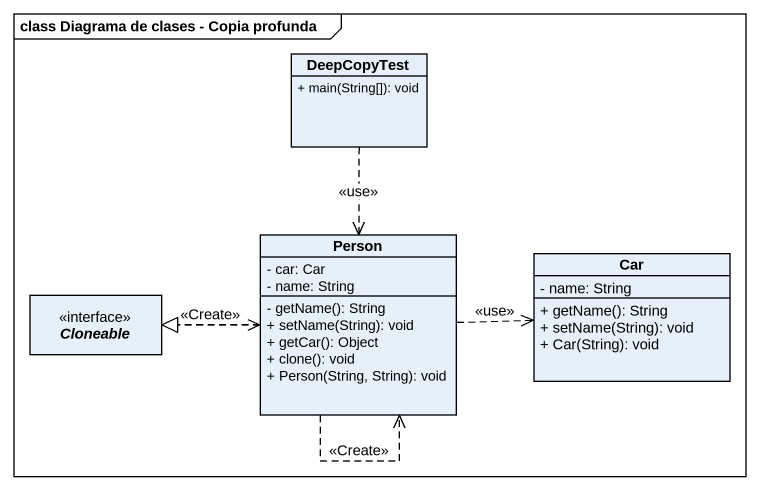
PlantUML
@startuml
mainframe class Diagrama de clases - Copia profunda
hide circle
hide empty members
skinparam classAttributeIconSize 0
class DeepCopyTest {
  + main(String[]): void
}
class "Person" as Person_ {
  - car: Car
  - name: String
  - getName(): String
  + setName(String): void
  + getCar(): Object
  + clone(): void
  + Person(String, String): void
}
class Car {
  - name: String
  + getName(): String
  + setName(String): void
  + Car(String): void
}
interface Cloneable
DeepCopyTest ..> Person_ : <<use>>
Person_ ..> Person_ : <<Create>>
Person_ .right.> Car : <<use>>
Person_ .left.|> Cloneable
Cloneable .right.> Person_ : <<Create>>
@enduml
